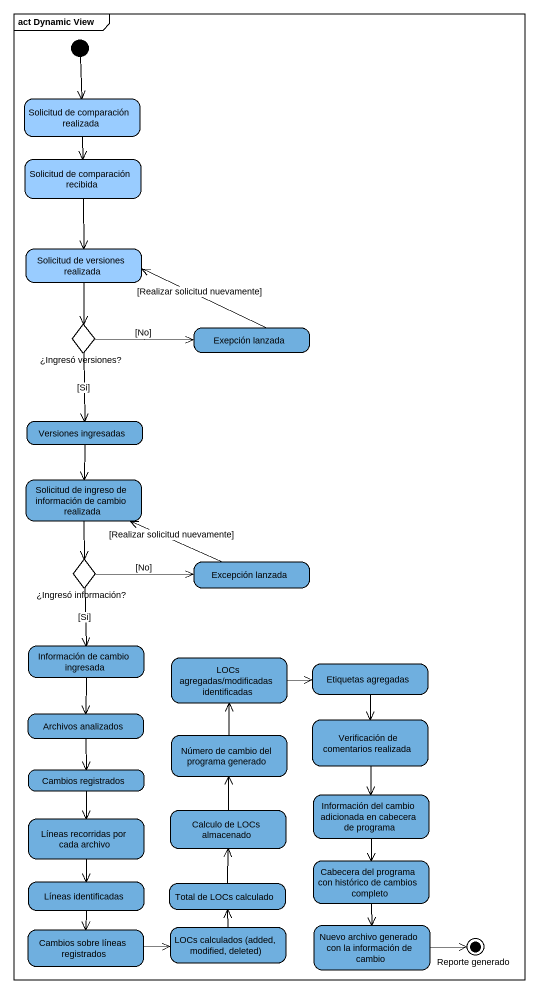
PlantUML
@startuml
mainframe act Dynamic View
hide empty description
state "Solicitud de comparación realizada" as Solicitud_de_comparación #99CCFF
state "Solicitud de comparación recibida" as Solicitud_de_comparación_2 #99CCFF
state "Solicitud de versiones realizada" as Solicitud_de_versiones #99CCFF
state "¿Ingresó versiones?" as Ingresó_versiones <<choice>> #6FAFDF
state "Exepción lanzada" as Exepción_lanzada #6FAFDF
state "Versiones ingresadas" as Versiones_ingresadas #6FAFDF
state "Solicitud de ingreso de información de cambio realizada" as Solicitud_de_ingreso_de #6FAFDF
state "¿Ingresó información?" as Ingresó_información <<choice>> #6FAFDF
state "Excepción lanzada" as Excepción_lanzada #6FAFDF
state "Información de cambio ingresada" as Información_de_cambio #6FAFDF
state "LOCs agregadas/modificadas identificadas" as LOCs_agregadas_modificadas #6FAFDF
state "Etiquetas agregadas" as Etiquetas_agregadas #6FAFDF
state "Archivos analizados" as Archivos_analizados #6FAFDF
state "Número de cambio del programa generado" as Número_de_cambio_del #6FAFDF
state "Verificación de comentarios realizada" as Verificación_de_comentarios #6FAFDF
state "Cambios registrados" as Cambios_registrados #6FAFDF
state "Calculo de LOCs almacenado" as Calculo_de_LOCs_almacenado #6FAFDF
state "Información del cambio adicionada en cabecera de programa" as Información_del_cambio #6FAFDF
state "Líneas recorridas por cada archivo" as Líneas_recorridas_por_cada #6FAFDF
state "Líneas identificadas" as Líneas_identificadas #6FAFDF
state "Total de LOCs calculado" as Total_de_LOCs_calculado #6FAFDF
state "Cabecera del programa con histórico de cambios completo" as Cabecera_del_programa_con #6FAFDF
state "Cambios sobre líneas registrados" as Cambios_sobre_líneas #6FAFDF
state "LOCs calculados (added, modified, deleted)" as LOCs_calculados_added #6FAFDF
state "Nuevo archivo generado con la información de cambio" as Nuevo_archivo_generado_con #6FAFDF
state "Reporte generado" as Reporte_generado <<end>> #6FAFDF
[*] --> Solicitud_de_comparación
Solicitud_de_comparación --> Solicitud_de_comparación_2
Solicitud_de_comparación_2 --> Solicitud_de_versiones
Solicitud_de_versiones --> Ingresó_versiones
Ingresó_versiones -right-> Exepción_lanzada : [No]
Ingresó_versiones --> Versiones_ingresadas : [Si]
Exepción_lanzada -left-> Solicitud_de_versiones : [Realizar solicitud nuevamente]
Versiones_ingresadas --> Solicitud_de_ingreso_de
Solicitud_de_ingreso_de --> Ingresó_información
Ingresó_información -right-> Excepción_lanzada : [No]
Ingresó_información --> Información_de_cambio : [Si]
Excepción_lanzada -left-> Solicitud_de_ingreso_de : [Realizar solicitud nuevamente]
Información_de_cambio --> Archivos_analizados
LOCs_agregadas_modificadas -right-> Etiquetas_agregadas
Etiquetas_agregadas --> Verificación_de_comentarios
Archivos_analizados --> Cambios_registrados
Número_de_cambio_del -up-> LOCs_agregadas_modificadas
Verificación_de_comentarios --> Información_del_cambio
Cambios_registrados --> Líneas_recorridas_por_cada
Calculo_de_LOCs_almacenado -up-> Número_de_cambio_del
Información_del_cambio --> Cabecera_del_programa_con
Líneas_recorridas_por_cada --> Líneas_identificadas
Líneas_identificadas --> Cambios_sobre_líneas
Total_de_LOCs_calculado -up-> Calculo_de_LOCs_almacenado
Cabecera_del_programa_con --> Nuevo_archivo_generado_con
Cambios_sobre_líneas -right-> LOCs_calculados_added
LOCs_calculados_added -up-> Total_de_LOCs_calculado
Nuevo_archivo_generado_con -right-> Reporte_generado
@enduml
